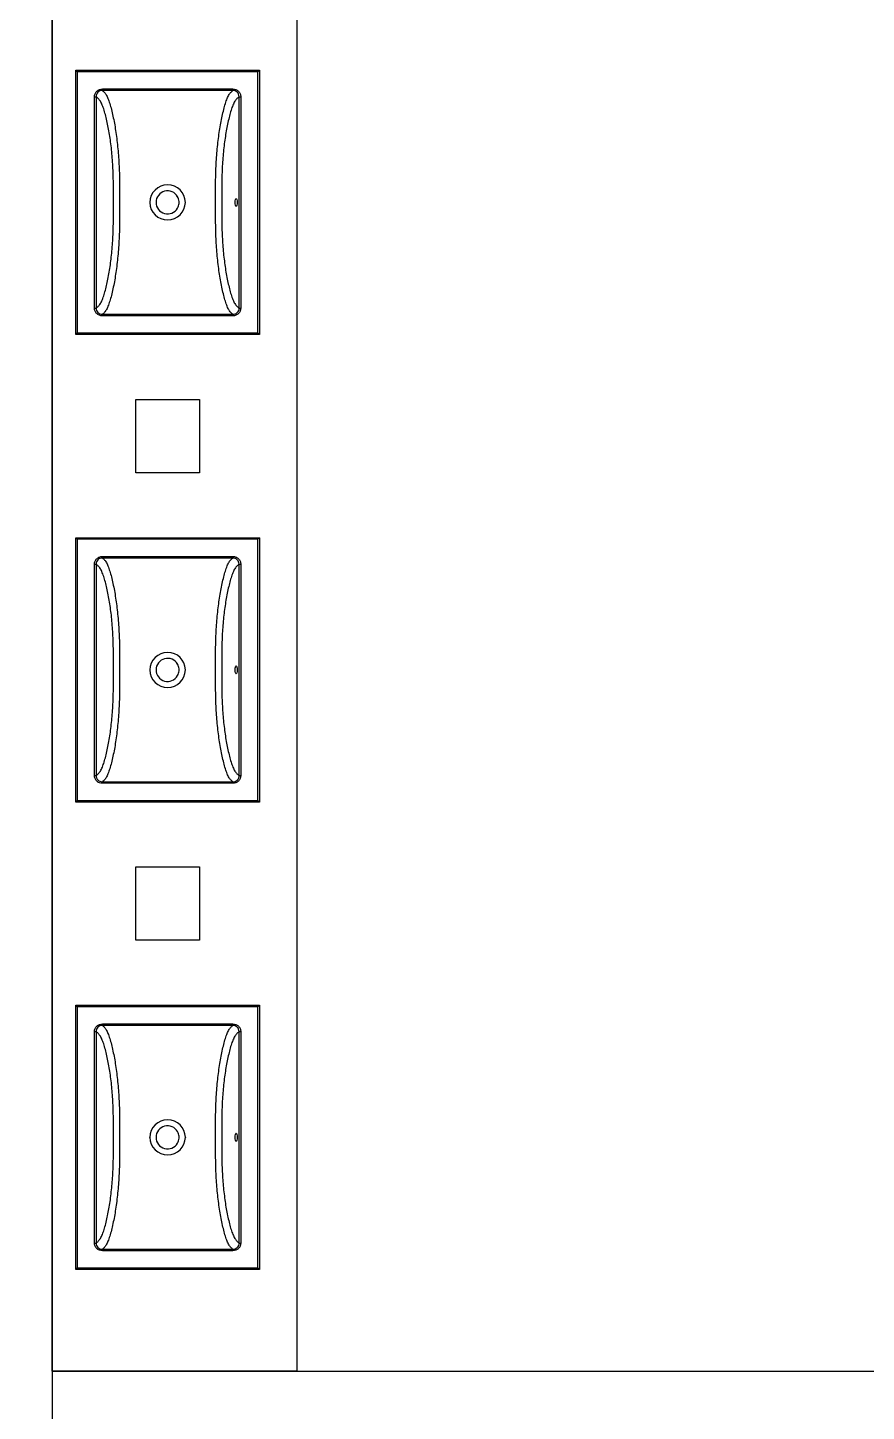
# Model space of a CAD drawing. Extents: x -4 to 325, y -1 to 181.
# Drawn here: x 10.98 to 12.693, y 19.819 to 22.645 of the extents above; entities that cross this region are included whole.
import ezdxf

# ---------------------------------------------------------------- set-up
doc = ezdxf.new("R2010")
doc.units = 0
doc.header["$LTSCALE"] = 0.7
doc.header["$MEASUREMENT"] = 0
doc.linetypes.add('REC4_A1-00_PLANTA GENERAL$1$X-BB$0$CENTER', pattern=[2, 1.25, -0.25, 0.25, -0.25])
doc.linetypes.add('X-BB$0$HIDDEN2', pattern=[0.1875, 0.125, -0.0625])
doc.layers.get('0').update_dxf_attribs({"linetype": 'CONTINUOUS'})
for name, color, linetype in [('REC4_A1-00_PLANTA GENERAL$1$BB$0$A-GRID', 251, 'REC4_A1-00_PLANTA GENERAL$1$X-BB$0$CENTER'), ('REC4_A1-00_PLANTA GENERAL$1$FN$0$I-FURN-FREE', 1, 'CONTINUOUS'), ('REC4_A1-00_PLANTA GENERAL$1$PP$0$I-WALL', 253, 'CONTINUOUS')]:
    doc.layers.add(name, color=color, linetype=linetype)
doc.styles.add('REC4_A1-00_PLANTA GENERAL$0$X-FN$0$ARIAL', font='arial.ttf')

# ---------------------------------------------------------------- blocks, each defined once
blk = doc.blocks.new('REC4_A1-00_PLANTA GENERAL', base_point=(3911.2412, -3265.1096))
at = {"layer": 'REC4_A1-00_PLANTA GENERAL$1$BB$0$A-GRID'}
h = blk.add_hatch(dxfattribs=at)
h.set_pattern_fill('ANSI31', color=8, scale=0.53)
h.set_pattern_definition([(45, (0.03352, 0.020166), (-0.046845824, 0.046845824), [])])
h.paths.add_polyline_path([(1.5678, 35.8547), (1.2166, 35.8547), (1.2166, 35.4908), (1.5678, 35.4908)])
h.paths.add_polyline_path([(8.0551, 35.8047), (7.7553, 35.8047), (7.7553, 35.5143), (8.0551, 35.5143)])
h.paths.add_polyline_path([(14.5753, 35.809), (14.2754, 35.809), (14.2754, 35.5187), (14.5753, 35.5187)])
h.paths.add_polyline_path([(21.0466, 35.804), (20.7468, 35.804), (20.7468, 35.5137), (21.0466, 35.5137)])
edge = h.paths.add_edge_path()
edge.add_arc((27.4259, 35.604), 0.1568, 0, 360)
h.paths.add_polyline_path([(34.1147, 35.7939), (33.8148, 35.7939), (33.8148, 35.5036), (34.1147, 35.5036)])
h.paths.add_polyline_path([(40.5576, 35.789), (40.2578, 35.789), (40.2578, 35.4986), (40.5576, 35.4986)])
edge = h.paths.add_edge_path()
edge.add_arc((46.9701, 35.6385), 0.2128, 0, 360)
edge = h.paths.add_edge_path()
edge.add_arc((33.9335, 29.5702), 0.1716, 0, 360)
h.paths.add_polyline_path([(1.5768, 29.8317), (1.2256, 29.8317), (1.2256, 29.4678), (1.5768, 29.4678)])
h.paths.add_polyline_path([(8.0508, 29.7868), (7.75, 29.7868), (7.75, 29.4871), (8.0508, 29.4871)])
h.paths.add_polyline_path([(14.3851, 29.7988), (14.2624, 29.7988), (14.2624, 29.4991), (14.3821, 29.4991)])
h.paths.add_polyline_path([(14.5632, 29.7988), (14.3851, 29.7988), (14.3821, 29.4991), (14.5632, 29.4991)])
h.paths.add_polyline_path([(21.1221, 29.5527), (20.7989, 29.5517), (20.7989, 29.3933), (21.1221, 29.3933)])
h.paths.add_polyline_path([(21.1221, 29.8224), (21.0453, 29.8224), (20.7989, 29.8217), (20.7989, 29.5517), (21.1221, 29.5527)])
h.paths.add_polyline_path([(27.542, 29.7729), (27.2913, 29.7729), (27.2913, 29.5231), (27.542, 29.5231)])
h.paths.add_polyline_path([(40.5264, 29.7716), (40.2757, 29.7716), (40.2757, 29.5218), (40.5264, 29.5218)])
h.paths.add_polyline_path([(47.0764, 29.8019), (46.7664, 29.8019), (46.7664, 29.4919), (47.0764, 29.4919)])
h.paths.add_polyline_path([(1.565, 23.8478), (1.2138, 23.8478), (1.2138, 23.4839), (1.565, 23.4839)])
h.paths.add_polyline_path([(7.9956, 23.8084), (7.6948, 23.8084), (7.6948, 23.5086), (7.9956, 23.5086)])
h.paths.add_polyline_path([(14.5958, 23.8058), (14.2249, 23.8067), (14.2249, 23.507), (14.5929, 23.5061)])
h.paths.add_polyline_path([(14.5258, 23.8058), (14.5958, 23.8058), (14.5929, 23.5061), (14.5258, 23.5061)], flags=16)
h.paths.add_polyline_path([(27.5327, 23.7392), (27.282, 23.7392), (27.282, 23.4894), (27.5327, 23.4894)])
edge = h.paths.add_edge_path()
edge.add_arc((33.9155, 23.6003), 0.1566, 0, 360)
h.paths.add_polyline_path([(40.5198, 23.6763), (40.2691, 23.6763), (40.2691, 23.4631), (40.5198, 23.4631)])
h.paths.add_polyline_path([(40.5198, 23.7129), (40.269, 23.7129), (40.269, 23.6763), (40.5198, 23.6763)])
h.paths.add_polyline_path([(47.0605, 23.6763), (46.8098, 23.6763), (46.8098, 23.4498), (47.0605, 23.4498)])
h.paths.add_polyline_path([(47.0605, 23.6997), (46.8098, 23.6997), (46.8098, 23.6763), (47.0605, 23.6763)])
h.paths.add_polyline_path([(1.5458, 17.8473), (1.1946, 17.8473), (1.1946, 17.4834), (1.5458, 17.4834)])
h.paths.add_polyline_path([(8.0633, 17.8071), (7.7625, 17.8071), (7.7625, 17.5074), (8.0633, 17.5074)])
h.paths.add_polyline_path([(14.4343, 17.7919), (14.3217, 17.7919), (14.3217, 17.4921), (14.4285, 17.4921)])
h.paths.add_polyline_path([(14.6226, 17.7919), (14.4343, 17.7919), (14.4285, 17.4921), (14.6226, 17.4921)])
h.paths.add_polyline_path([(27.5235, 17.756), (27.2727, 17.756), (27.2727, 17.5062), (27.5235, 17.5062)])
edge = h.paths.add_edge_path()
edge.add_arc((33.905, 17.5767), 0.1574, 0, 360)
h.paths.add_polyline_path([(40.5132, 17.7384), (40.3113, 17.7384), (40.3113, 17.5259), (40.5132, 17.5259)])
h.paths.add_polyline_path([(40.3113, 17.7384), (40.2625, 17.7384), (40.2625, 17.4886), (40.5132, 17.4886), (40.5132, 17.5259), (40.3113, 17.5259)])
h.paths.add_polyline_path([(47.0683, 17.7542), (46.7674, 17.7542), (46.7674, 17.5259), (47.0683, 17.5259)])
h.paths.add_polyline_path([(47.0683, 17.5259), (46.7674, 17.5259), (46.7674, 17.4544), (47.0683, 17.4544)])
h.paths.add_polyline_path([(1.5739, 11.86), (1.2227, 11.86), (1.2227, 11.4962), (1.5739, 11.4962)])
h.paths.add_polyline_path([(8.0659, 11.8138), (7.765, 11.8138), (7.765, 11.514), (8.0659, 11.514)])
h.paths.add_polyline_path([(14.5258, 11.7988), (14.2249, 11.7988), (14.2249, 11.499), (14.5258, 11.499)])
h.paths.add_polyline_path([(21.0742, 11.6829), (20.7512, 11.6844), (20.7512, 11.4144), (21.0742, 11.4144)])
h.paths.add_polyline_path([(21.0742, 11.7656), (20.7512, 11.7656), (20.7512, 11.6844), (21.0742, 11.6829)])
h.paths.add_polyline_path([(27.5142, 11.7439), (27.2635, 11.7439), (27.2635, 11.4941), (27.5142, 11.4941)])
edge = h.paths.add_edge_path()
edge.add_arc((33.8803, 11.59), 0.1553, 0, 360)
h.paths.add_polyline_path([(40.5065, 11.7154), (40.2558, 11.7154), (40.2558, 11.464), (40.5065, 11.464)])
h.paths.add_polyline_path([(47.0258, 11.6987), (46.775, 11.6987), (46.775, 11.4489), (47.0258, 11.4489)])
h.paths.add_polyline_path([(1.5513, 5.8383), (1.2001, 5.8383), (1.2001, 5.4744), (1.5513, 5.4744)])
h.paths.add_polyline_path([(8.0395, 5.7813), (7.7676, 5.7813), (7.7676, 5.4815), (8.0395, 5.4815)])
h.paths.add_polyline_path([(8.0685, 5.7813), (8.0395, 5.7813), (8.0395, 5.4815), (8.0685, 5.4815)])
h.paths.add_polyline_path([(14.5132, 5.7555), (14.2123, 5.7555), (14.2123, 5.4558), (14.5132, 5.4558)])
h.paths.add_polyline_path([(21.0084, 5.7048), (20.7577, 5.7048), (20.7577, 5.455), (21.0084, 5.455)])
h.paths.add_polyline_path([(27.5299, 5.7035), (27.229, 5.7035), (27.229, 5.4037), (27.5299, 5.4037)])
h.paths.add_polyline_path([(34.0162, 5.6528), (33.7655, 5.6528), (33.7655, 5.403), (34.0162, 5.403)])
h.paths.add_polyline_path([(40.4672, 5.6155), (40.2072, 5.6155), (40.2072, 5.3555), (40.4672, 5.3555)])
edge = h.paths.add_edge_path()
edge.add_arc((46.8827, 5.476), 0.1877, 0, 360)
at = {"layer": 'REC4_A1-00_PLANTA GENERAL$1$FN$0$I-FURN-FREE'}
for p, q in [((11.0779, 22.5583), (11.4534, 22.5583)), ((11.0779, 22.0183), (11.0779, 22.5583)), ((11.0779, 22.5583), (11.0812, 22.555)), ((11.4534, 22.5583), (11.4501, 22.555)), ((11.4534, 22.5583), (11.4534, 22.0183)), ((11.0812, 22.555), (11.0812, 22.0216)), ((11.4501, 22.555), (11.0812, 22.555)), ((11.4501, 22.0216), (11.4501, 22.555)), ((11.1163, 22.0724), (11.1163, 22.5042)), ((11.1163, 22.5042), (11.1195, 22.5042)), ((11.1195, 22.5042), (11.1195, 22.0724)), ((11.1324, 22.52), (11.3989, 22.52)), ((11.1324, 22.52), (11.1324, 22.5168)), ((11.3989, 22.5168), (11.1324, 22.5168)), ((11.3989, 22.5168), (11.3989, 22.52)), ((11.4118, 22.0724), (11.4118, 22.5042)), ((11.4118, 22.5042), (11.415, 22.5042)), ((11.415, 22.5042), (11.415, 22.0724)), ((11.286, 22.2765), (11.2862, 22.2767)), ((11.2862, 22.2998), (11.2862, 22.2999)), ((11.2891, 22.2903), (11.2891, 22.2904)), ((11.2892, 22.2883), (11.2891, 22.2903)), ((11.2891, 22.2864), (11.2892, 22.2883)), ((11.2891, 22.2864), (11.2891, 22.2863)), ((11.1163, 22.0724), (11.1195, 22.0724)), ((11.1324, 22.0598), (11.3989, 22.0598)), ((11.1324, 22.0566), (11.1324, 22.0598)), ((11.3989, 22.0566), (11.1324, 22.0566)), ((11.3989, 22.0598), (11.3989, 22.0566)), ((11.4118, 22.0724), (11.415, 22.0724)), ((11.0812, 22.0216), (11.0779, 22.0183)), ((11.0812, 22.0216), (11.4501, 22.0216)), ((11.4501, 22.0216), (11.4534, 22.0183)), ((11.4534, 22.0183), (11.0779, 22.0183)), ((11.0779, 21.6033), (11.4534, 21.6033)), ((11.0779, 21.0633), (11.0779, 21.6033)), ((11.0779, 21.6033), (11.0812, 21.6)), ((11.0812, 21.6), (11.0812, 21.0666)), ((11.4501, 21.6), (11.0812, 21.6)), ((11.4534, 21.6033), (11.4501, 21.6)), ((11.4501, 21.0666), (11.4501, 21.6)), ((11.4534, 21.6033), (11.4534, 21.0633)), ((11.1163, 21.1174), (11.1163, 21.5492)), ((11.1163, 21.5492), (11.1195, 21.5492)), ((11.1195, 21.5492), (11.1195, 21.1174)), ((11.1324, 21.565), (11.3989, 21.565)), ((11.1324, 21.565), (11.1324, 21.5618)), ((11.3989, 21.5618), (11.1324, 21.5618)), ((11.3989, 21.5618), (11.3989, 21.565)), ((11.4118, 21.1174), (11.4118, 21.5492)), ((11.4118, 21.5492), (11.415, 21.5492)), ((11.415, 21.5492), (11.415, 21.1174)), ((11.2862, 21.3448), (11.2862, 21.3449)), ((11.286, 21.3215), (11.2862, 21.3217)), ((11.2891, 21.3353), (11.2891, 21.3354)), ((11.2892, 21.3333), (11.2891, 21.3353)), ((11.2891, 21.3314), (11.2892, 21.3333)), ((11.2891, 21.3314), (11.2891, 21.3313)), ((11.1163, 21.1174), (11.1195, 21.1174)), ((11.4118, 21.1174), (11.415, 21.1174)), ((11.1324, 21.1048), (11.3989, 21.1048)), ((11.1324, 21.1016), (11.1324, 21.1048)), ((11.3989, 21.1016), (11.1324, 21.1016)), ((11.3989, 21.1048), (11.3989, 21.1016)), ((11.0812, 21.0666), (11.0779, 21.0633)), ((11.4534, 21.0633), (11.0779, 21.0633)), ((11.0812, 21.0666), (11.4501, 21.0666)), ((11.4501, 21.0666), (11.4534, 21.0633)), ((11.0779, 20.6483), (11.4534, 20.6483)), ((11.0779, 20.1083), (11.0779, 20.6483)), ((11.0779, 20.6483), (11.0812, 20.645)), ((11.0812, 20.645), (11.0812, 20.1116)), ((11.4501, 20.645), (11.0812, 20.645)), ((11.4534, 20.6483), (11.4501, 20.645)), ((11.4501, 20.1116), (11.4501, 20.645)), ((11.4534, 20.6483), (11.4534, 20.1083)), ((11.1324, 20.61), (11.3989, 20.61)), ((11.1324, 20.61), (11.1324, 20.6068)), ((11.3989, 20.6068), (11.3989, 20.61)), ((11.1163, 20.1624), (11.1163, 20.5942)), ((11.1163, 20.5942), (11.1195, 20.5942)), ((11.1195, 20.5942), (11.1195, 20.1624)), ((11.3989, 20.6068), (11.1324, 20.6068)), ((11.4118, 20.1624), (11.4118, 20.5942)), ((11.4118, 20.5942), (11.415, 20.5942)), ((11.415, 20.5942), (11.415, 20.1624)), ((11.2862, 20.3898), (11.2862, 20.3899)), ((11.286, 20.3665), (11.2862, 20.3667)), ((11.2891, 20.3803), (11.2891, 20.3804)), ((11.2892, 20.3783), (11.2891, 20.3803)), ((11.2891, 20.3764), (11.2892, 20.3783)), ((11.2891, 20.3764), (11.2891, 20.3763)), ((11.1163, 20.1624), (11.1195, 20.1624)), ((11.4118, 20.1624), (11.415, 20.1624)), ((11.1324, 20.1498), (11.3989, 20.1498)), ((11.1324, 20.1466), (11.1324, 20.1498)), ((11.3989, 20.1466), (11.1324, 20.1466)), ((11.3989, 20.1498), (11.3989, 20.1466)), ((11.0812, 20.1116), (11.0779, 20.1083)), ((11.4534, 20.1083), (11.0779, 20.1083)), ((11.0812, 20.1116), (11.4501, 20.1116)), ((11.4501, 20.1116), (11.4534, 20.1083))]:
    blk.add_line(p, q, dxfattribs=at)
for points in [[(11.2006, 21.8858), (11.3306, 21.8858), (11.3306, 21.7358), (11.2006, 21.7358)], [(11.2006, 20.9308), (11.3306, 20.9308), (11.3306, 20.7808), (11.2006, 20.7808)]]:
    blk.add_lwpolyline(points, close=True, dxfattribs=at)
for centre, radius, start, end in [((11.132, 22.5043), 0.0125, 87.9741, 180.8005), ((11.3993, 22.5044), 0.0124, 359.0774, 92.148), ((11.2656, 22.2877), 0.0364, 1.0847, 179.145), ((11.2656, 22.2883), 0.0236, 29.3903, 180.0015), ((11.2656, 22.2888), 0.0364, 181.0855, 359.145), ((11.1888, 22.2875), 0.0405, 0.9772, 1.1843), ((11.2656, 22.2883), 0.0236, 180.0004, 329.9049), ((11.2656, 22.2883), 0.0236, 29.3171, 32.8864), ((11.2668, 22.2887), 0.0224, 4.4113, 29.9035), ((11.2668, 22.2879), 0.0224, 329.966, 355.7788), ((11.2656, 22.2883), 0.0236, 2.4517, 6.9128), ((11.3422, 22.2891), 0.0402, 180.9755, 181.1837), ((11.1319, 22.0722), 0.0124, 179.0774, 272.148), ((11.3993, 22.0722), 0.0125, 267.9741, 0.8005), ((11.132, 21.5493), 0.0125, 87.9741, 180.8005), ((11.3993, 21.5494), 0.0124, 359.0774, 92.148), ((11.2656, 21.3327), 0.0364, 1.0847, 179.145), ((11.2656, 21.3333), 0.0236, 29.3903, 180.0015), ((11.2656, 21.3333), 0.0236, 29.3171, 32.8864), ((11.2668, 21.3337), 0.0224, 4.4113, 29.9035), ((11.2656, 21.3338), 0.0364, 181.0855, 359.145), ((11.1888, 21.3325), 0.0405, 0.9772, 1.1843), ((11.2656, 21.3333), 0.0236, 180.0004, 329.9049), ((11.2668, 21.3329), 0.0224, 329.966, 355.7788), ((11.2656, 21.3333), 0.0236, 2.4517, 6.9128), ((11.3422, 21.3341), 0.0402, 180.9755, 181.1837), ((11.1319, 21.1172), 0.0124, 179.0774, 272.148), ((11.3993, 21.1172), 0.0125, 267.9741, 0.8005), ((11.132, 20.5943), 0.0125, 87.9741, 180.8005), ((11.3993, 20.5944), 0.0124, 359.0774, 92.148), ((11.2656, 20.3777), 0.0364, 1.0847, 179.145), ((11.2656, 20.3783), 0.0236, 29.3903, 180.0015), ((11.2656, 20.3783), 0.0236, 29.3171, 32.8864), ((11.2668, 20.3787), 0.0224, 4.4113, 29.9035), ((11.2656, 20.3783), 0.0236, 2.4517, 6.9128), ((11.2656, 20.3788), 0.0364, 181.0855, 359.145), ((11.1888, 20.3775), 0.0405, 0.9772, 1.1843), ((11.2656, 20.3783), 0.0236, 180.0004, 329.9049), ((11.2668, 20.3779), 0.0224, 329.966, 355.7788), ((11.3422, 20.3791), 0.0402, 180.9755, 181.1837), ((11.1319, 20.1622), 0.0124, 179.0774, 272.148), ((11.3993, 20.1622), 0.0125, 267.9741, 0.8005)]:
    blk.add_arc(centre, radius, start, end, dxfattribs=at)
for centre in [(11.4058, 22.2883), (11.4058, 21.3333), (11.4058, 20.3783)]:
    blk.add_ellipse(centre, major_axis=(0, 0.00825), ratio=0.258819, dxfattribs=at)
for points, knots in [([(11.1163, 22.5042), (11.1163, 22.5063), (11.1167, 22.5084), (11.1179, 22.5113), (11.1184, 22.5122), (11.1196, 22.5139), (11.1203, 22.5147), (11.1218, 22.5162), (11.1226, 22.5169), (11.1244, 22.518), (11.1253, 22.5185), (11.1282, 22.5196), (11.1303, 22.52), (11.1324, 22.52)], [0, 0, 0, 0, 0.25, 0.25, 0.375, 0.375, 0.5, 0.5, 0.625, 0.625, 0.75, 0.75, 1, 1, 1, 1]), ([(11.1551, 22.2883), (11.1551, 22.3), (11.1551, 22.3117), (11.1548, 22.3351), (11.1545, 22.3467), (11.1537, 22.3638), (11.1534, 22.3694), (11.1526, 22.3807), (11.1521, 22.3863), (11.1505, 22.4027), (11.1492, 22.4132), (11.1469, 22.4282), (11.146, 22.433), (11.1443, 22.4426), (11.1434, 22.4472), (11.1414, 22.4562), (11.1404, 22.4605), (11.1383, 22.4688), (11.1371, 22.4728), (11.1348, 22.4802), (11.1336, 22.4837), (11.131, 22.4899), (11.1297, 22.4927), (11.1269, 22.4972), (11.1254, 22.4989), (11.1225, 22.5019), (11.121, 22.503), (11.1195, 22.5042)], [0, 0, 0, 0, 0.125, 0.125, 0.25, 0.25, 0.3125, 0.3125, 0.375, 0.375, 0.5, 0.5, 0.5625, 0.5625, 0.625, 0.625, 0.6875, 0.6875, 0.75, 0.75, 0.8125, 0.8125, 0.875, 0.875, 0.9375, 0.9375, 1, 1, 1, 1]), ([(11.1324, 22.5168), (11.134, 22.5156), (11.1355, 22.5143), (11.1384, 22.5111), (11.1398, 22.5092), (11.1423, 22.5043), (11.1436, 22.5014), (11.146, 22.4948), (11.1472, 22.4912), (11.1507, 22.4794), (11.1528, 22.4706), (11.1558, 22.4564), (11.1567, 22.4515), (11.1585, 22.4414), (11.1593, 22.4363), (11.1616, 22.4204), (11.163, 22.4094), (11.1646, 22.392), (11.1651, 22.3861), (11.1659, 22.3742), (11.1663, 22.3682), (11.1671, 22.3501), (11.1674, 22.3379), (11.1677, 22.3131), (11.1677, 22.3007), (11.1677, 22.2883)], [0, 0, 0, 0, 0.0625, 0.0625, 0.125, 0.125, 0.1875, 0.1875, 0.25, 0.25, 0.375, 0.375, 0.4375, 0.4375, 0.5, 0.5, 0.625, 0.625, 0.6875, 0.6875, 0.75, 0.75, 0.875, 0.875, 1, 1, 1, 1]), ([(11.3636, 22.2883), (11.3635, 22.3007), (11.3635, 22.3131), (11.3638, 22.3379), (11.3641, 22.3501), (11.365, 22.3682), (11.3653, 22.3742), (11.3662, 22.3861), (11.3667, 22.392), (11.3683, 22.4094), (11.3696, 22.4204), (11.372, 22.4363), (11.3728, 22.4414), (11.3745, 22.4515), (11.3755, 22.4564), (11.3784, 22.4706), (11.3806, 22.4794), (11.384, 22.4912), (11.3852, 22.4948), (11.3877, 22.5014), (11.389, 22.5043), (11.3915, 22.5092), (11.3929, 22.5111), (11.3958, 22.5143), (11.3973, 22.5156), (11.3989, 22.5168)], [0, 0, 0, 0, 0.125, 0.125, 0.25, 0.25, 0.3125, 0.3125, 0.375, 0.375, 0.5, 0.5, 0.5625, 0.5625, 0.625, 0.625, 0.75, 0.75, 0.8125, 0.8125, 0.875, 0.875, 0.9375, 0.9375, 1, 1, 1, 1]), ([(11.4118, 22.5042), (11.4103, 22.503), (11.4088, 22.5019), (11.4058, 22.4989), (11.4044, 22.4972), (11.4016, 22.4927), (11.4003, 22.4899), (11.3977, 22.4837), (11.3965, 22.4802), (11.3941, 22.4728), (11.393, 22.4688), (11.3909, 22.4605), (11.3899, 22.4562), (11.3879, 22.4472), (11.387, 22.4426), (11.3852, 22.433), (11.3844, 22.4282), (11.3821, 22.4132), (11.3808, 22.4027), (11.3792, 22.3863), (11.3787, 22.3807), (11.3779, 22.3694), (11.3775, 22.3638), (11.3767, 22.3467), (11.3765, 22.3351), (11.3762, 22.3117), (11.3762, 22.3), (11.3762, 22.2883)], [0, 0, 0, 0, 0.0625, 0.0625, 0.125, 0.125, 0.1875, 0.1875, 0.25, 0.25, 0.3125, 0.3125, 0.375, 0.375, 0.4375, 0.4375, 0.5, 0.5, 0.625, 0.625, 0.6875, 0.6875, 0.75, 0.75, 0.875, 0.875, 1, 1, 1, 1]), ([(11.3989, 22.52), (11.401, 22.52), (11.4031, 22.5196), (11.407, 22.5181), (11.4088, 22.5169), (11.411, 22.5147), (11.4117, 22.5139), (11.4129, 22.5122), (11.4133, 22.5113), (11.4141, 22.5093), (11.4145, 22.5083), (11.4149, 22.5063), (11.415, 22.5052), (11.415, 22.5042)], [0, 0, 0, 0, 0.25, 0.25, 0.5, 0.5, 0.625, 0.625, 0.75, 0.75, 0.875, 0.875, 1, 1, 1, 1]), ([(11.1195, 22.0724), (11.121, 22.0735), (11.1225, 22.0747), (11.1254, 22.0776), (11.1269, 22.0793), (11.129, 22.0827), (11.1297, 22.084), (11.131, 22.0868), (11.1317, 22.0882), (11.1336, 22.0929), (11.1348, 22.0963), (11.1371, 22.1037), (11.1382, 22.1077), (11.1404, 22.116), (11.1414, 22.1204), (11.1443, 22.1338), (11.1461, 22.1433), (11.1484, 22.1583), (11.1491, 22.1634), (11.1504, 22.1739), (11.151, 22.1794), (11.1526, 22.1958), (11.1534, 22.2069), (11.1543, 22.224), (11.1545, 22.2298), (11.1548, 22.2414), (11.1549, 22.2473), (11.1551, 22.2648), (11.1551, 22.2766), (11.1551, 22.2883)], [0, 0, 0, 0, 0.0625, 0.0625, 0.125, 0.125, 0.15625, 0.15625, 0.1875, 0.1875, 0.25, 0.25, 0.3125, 0.3125, 0.375, 0.375, 0.5, 0.5, 0.5625, 0.5625, 0.625, 0.625, 0.75, 0.75, 0.8125, 0.8125, 0.875, 0.875, 1, 1, 1, 1]), ([(11.1677, 22.2883), (11.1677, 22.2759), (11.1677, 22.2634), (11.1675, 22.2448), (11.1674, 22.2386), (11.1671, 22.2263), (11.1668, 22.2202), (11.166, 22.2021), (11.1652, 22.1903), (11.1635, 22.173), (11.1629, 22.1673), (11.1616, 22.1561), (11.1608, 22.1507), (11.1585, 22.1349), (11.1568, 22.1249), (11.1538, 22.1107), (11.1528, 22.1061), (11.1506, 22.0973), (11.1495, 22.0932), (11.1472, 22.0854), (11.146, 22.0818), (11.1442, 22.0768), (11.1436, 22.0753), (11.1423, 22.0724), (11.1417, 22.071), (11.1397, 22.0673), (11.1383, 22.0654), (11.1355, 22.0622), (11.1339, 22.061), (11.1324, 22.0598)], [0, 0, 0, 0, 0.125, 0.125, 0.1875, 0.1875, 0.25, 0.25, 0.375, 0.375, 0.4375, 0.4375, 0.5, 0.5, 0.625, 0.625, 0.6875, 0.6875, 0.75, 0.75, 0.8125, 0.8125, 0.84375, 0.84375, 0.875, 0.875, 0.9375, 0.9375, 1, 1, 1, 1]), ([(11.3989, 22.0598), (11.3973, 22.061), (11.3958, 22.0622), (11.3929, 22.0654), (11.3916, 22.0673), (11.3896, 22.071), (11.389, 22.0724), (11.3877, 22.0753), (11.3871, 22.0768), (11.3852, 22.0818), (11.384, 22.0854), (11.3817, 22.0932), (11.3806, 22.0973), (11.3785, 22.1061), (11.3774, 22.1107), (11.3745, 22.1249), (11.3728, 22.1349), (11.3704, 22.1507), (11.3697, 22.1561), (11.3684, 22.1673), (11.3678, 22.173), (11.3661, 22.1903), (11.3653, 22.2021), (11.3644, 22.2202), (11.3642, 22.2263), (11.3639, 22.2386), (11.3638, 22.2448), (11.3635, 22.2634), (11.3635, 22.2759), (11.3636, 22.2883)], [0, 0, 0, 0, 0.0625, 0.0625, 0.125, 0.125, 0.15625, 0.15625, 0.1875, 0.1875, 0.25, 0.25, 0.3125, 0.3125, 0.375, 0.375, 0.5, 0.5, 0.5625, 0.5625, 0.625, 0.625, 0.75, 0.75, 0.8125, 0.8125, 0.875, 0.875, 1, 1, 1, 1]), ([(11.3762, 22.2883), (11.3762, 22.2766), (11.3762, 22.2648), (11.3764, 22.2473), (11.3765, 22.2414), (11.3768, 22.2298), (11.377, 22.224), (11.3778, 22.2069), (11.3786, 22.1958), (11.3803, 22.1794), (11.3809, 22.1739), (11.3822, 22.1634), (11.3829, 22.1583), (11.3852, 22.1433), (11.3869, 22.1338), (11.3899, 22.1204), (11.3909, 22.116), (11.393, 22.1077), (11.3942, 22.1037), (11.3965, 22.0963), (11.3977, 22.0929), (11.3996, 22.0882), (11.4003, 22.0868), (11.4016, 22.084), (11.4023, 22.0827), (11.4044, 22.0793), (11.4059, 22.0776), (11.4088, 22.0747), (11.4103, 22.0735), (11.4118, 22.0724)], [0, 0, 0, 0, 0.125, 0.125, 0.1875, 0.1875, 0.25, 0.25, 0.375, 0.375, 0.4375, 0.4375, 0.5, 0.5, 0.625, 0.625, 0.6875, 0.6875, 0.75, 0.75, 0.8125, 0.8125, 0.84375, 0.84375, 0.875, 0.875, 0.9375, 0.9375, 1, 1, 1, 1]), ([(11.1324, 22.0566), (11.1303, 22.0566), (11.1282, 22.057), (11.1243, 22.0585), (11.1225, 22.0597), (11.1203, 22.0618), (11.1196, 22.0627), (11.1184, 22.0644), (11.1179, 22.0653), (11.1171, 22.0672), (11.1168, 22.0683), (11.1164, 22.0703), (11.1163, 22.0713), (11.1163, 22.0724)], [0, 0, 0, 0, 0.25, 0.25, 0.5, 0.5, 0.625, 0.625, 0.75, 0.75, 0.875, 0.875, 1, 1, 1, 1]), ([(11.415, 22.0724), (11.415, 22.0703), (11.4145, 22.0682), (11.4133, 22.0653), (11.4128, 22.0644), (11.4117, 22.0626), (11.411, 22.0618), (11.4095, 22.0604), (11.4087, 22.0597), (11.4069, 22.0586), (11.406, 22.0581), (11.4031, 22.0569), (11.401, 22.0566), (11.3989, 22.0566)], [0, 0, 0, 0, 0.25, 0.25, 0.375, 0.375, 0.5, 0.5, 0.625, 0.625, 0.75, 0.75, 1, 1, 1, 1]), ([(11.1163, 21.5492), (11.1163, 21.5513), (11.1167, 21.5534), (11.1179, 21.5563), (11.1184, 21.5572), (11.1196, 21.5589), (11.1203, 21.5597), (11.1218, 21.5612), (11.1226, 21.5619), (11.1244, 21.563), (11.1253, 21.5635), (11.1282, 21.5646), (11.1303, 21.565), (11.1324, 21.565)], [0, 0, 0, 0, 0.25, 0.25, 0.375, 0.375, 0.5, 0.5, 0.625, 0.625, 0.75, 0.75, 1, 1, 1, 1]), ([(11.1551, 21.3333), (11.1551, 21.345), (11.1551, 21.3567), (11.1548, 21.3801), (11.1545, 21.3917), (11.1537, 21.4088), (11.1534, 21.4144), (11.1526, 21.4257), (11.1521, 21.4313), (11.1505, 21.4477), (11.1492, 21.4582), (11.1469, 21.4732), (11.146, 21.478), (11.1443, 21.4876), (11.1434, 21.4922), (11.1414, 21.5012), (11.1404, 21.5055), (11.1383, 21.5138), (11.1371, 21.5178), (11.1348, 21.5252), (11.1336, 21.5287), (11.131, 21.5349), (11.1297, 21.5377), (11.1269, 21.5422), (11.1254, 21.5439), (11.1225, 21.5469), (11.121, 21.548), (11.1195, 21.5492)], [0, 0, 0, 0, 0.125, 0.125, 0.25, 0.25, 0.3125, 0.3125, 0.375, 0.375, 0.5, 0.5, 0.5625, 0.5625, 0.625, 0.625, 0.6875, 0.6875, 0.75, 0.75, 0.8125, 0.8125, 0.875, 0.875, 0.9375, 0.9375, 1, 1, 1, 1]), ([(11.1324, 21.5618), (11.134, 21.5606), (11.1355, 21.5593), (11.1384, 21.5561), (11.1398, 21.5542), (11.1423, 21.5493), (11.1436, 21.5464), (11.146, 21.5398), (11.1472, 21.5362), (11.1507, 21.5244), (11.1528, 21.5156), (11.1558, 21.5014), (11.1567, 21.4965), (11.1585, 21.4864), (11.1593, 21.4813), (11.1616, 21.4654), (11.163, 21.4544), (11.1646, 21.437), (11.1651, 21.4311), (11.1659, 21.4192), (11.1663, 21.4132), (11.1671, 21.3951), (11.1674, 21.3829), (11.1677, 21.3581), (11.1677, 21.3457), (11.1677, 21.3333)], [0, 0, 0, 0, 0.0625, 0.0625, 0.125, 0.125, 0.1875, 0.1875, 0.25, 0.25, 0.375, 0.375, 0.4375, 0.4375, 0.5, 0.5, 0.625, 0.625, 0.6875, 0.6875, 0.75, 0.75, 0.875, 0.875, 1, 1, 1, 1]), ([(11.3636, 21.3333), (11.3635, 21.3457), (11.3635, 21.3581), (11.3638, 21.3829), (11.3641, 21.3951), (11.365, 21.4132), (11.3653, 21.4192), (11.3662, 21.4311), (11.3667, 21.437), (11.3683, 21.4544), (11.3696, 21.4654), (11.372, 21.4813), (11.3728, 21.4864), (11.3745, 21.4965), (11.3755, 21.5014), (11.3784, 21.5156), (11.3806, 21.5244), (11.384, 21.5362), (11.3852, 21.5398), (11.3877, 21.5464), (11.389, 21.5493), (11.3915, 21.5542), (11.3929, 21.5561), (11.3958, 21.5593), (11.3973, 21.5606), (11.3989, 21.5618)], [0, 0, 0, 0, 0.125, 0.125, 0.25, 0.25, 0.3125, 0.3125, 0.375, 0.375, 0.5, 0.5, 0.5625, 0.5625, 0.625, 0.625, 0.75, 0.75, 0.8125, 0.8125, 0.875, 0.875, 0.9375, 0.9375, 1, 1, 1, 1]), ([(11.4118, 21.5492), (11.4103, 21.548), (11.4088, 21.5469), (11.4058, 21.5439), (11.4044, 21.5422), (11.4016, 21.5377), (11.4003, 21.5349), (11.3977, 21.5287), (11.3965, 21.5252), (11.3941, 21.5178), (11.393, 21.5138), (11.3909, 21.5055), (11.3899, 21.5012), (11.3879, 21.4922), (11.387, 21.4876), (11.3852, 21.478), (11.3844, 21.4732), (11.3821, 21.4582), (11.3808, 21.4477), (11.3792, 21.4313), (11.3787, 21.4257), (11.3779, 21.4144), (11.3775, 21.4088), (11.3767, 21.3917), (11.3765, 21.3801), (11.3762, 21.3567), (11.3762, 21.345), (11.3762, 21.3333)], [0, 0, 0, 0, 0.0625, 0.0625, 0.125, 0.125, 0.1875, 0.1875, 0.25, 0.25, 0.3125, 0.3125, 0.375, 0.375, 0.4375, 0.4375, 0.5, 0.5, 0.625, 0.625, 0.6875, 0.6875, 0.75, 0.75, 0.875, 0.875, 1, 1, 1, 1]), ([(11.3989, 21.565), (11.401, 21.565), (11.4031, 21.5646), (11.407, 21.5631), (11.4088, 21.5619), (11.411, 21.5597), (11.4117, 21.5589), (11.4129, 21.5572), (11.4133, 21.5563), (11.4141, 21.5543), (11.4145, 21.5533), (11.4149, 21.5513), (11.415, 21.5502), (11.415, 21.5492)], [0, 0, 0, 0, 0.25, 0.25, 0.5, 0.5, 0.625, 0.625, 0.75, 0.75, 0.875, 0.875, 1, 1, 1, 1]), ([(11.1195, 21.1174), (11.121, 21.1185), (11.1225, 21.1197), (11.1254, 21.1226), (11.1269, 21.1243), (11.129, 21.1277), (11.1297, 21.129), (11.131, 21.1318), (11.1317, 21.1332), (11.1336, 21.1379), (11.1348, 21.1413), (11.1371, 21.1487), (11.1382, 21.1527), (11.1404, 21.161), (11.1414, 21.1654), (11.1443, 21.1788), (11.1461, 21.1883), (11.1484, 21.2033), (11.1491, 21.2084), (11.1504, 21.2189), (11.151, 21.2244), (11.1526, 21.2408), (11.1534, 21.2519), (11.1543, 21.269), (11.1545, 21.2748), (11.1548, 21.2864), (11.1549, 21.2923), (11.1551, 21.3098), (11.1551, 21.3216), (11.1551, 21.3333)], [0, 0, 0, 0, 0.0625, 0.0625, 0.125, 0.125, 0.15625, 0.15625, 0.1875, 0.1875, 0.25, 0.25, 0.3125, 0.3125, 0.375, 0.375, 0.5, 0.5, 0.5625, 0.5625, 0.625, 0.625, 0.75, 0.75, 0.8125, 0.8125, 0.875, 0.875, 1, 1, 1, 1]), ([(11.1677, 21.3333), (11.1677, 21.3209), (11.1677, 21.3084), (11.1675, 21.2898), (11.1674, 21.2836), (11.1671, 21.2713), (11.1668, 21.2652), (11.166, 21.2471), (11.1652, 21.2353), (11.1635, 21.218), (11.1629, 21.2123), (11.1616, 21.2011), (11.1608, 21.1957), (11.1585, 21.1799), (11.1568, 21.1699), (11.1538, 21.1557), (11.1528, 21.1511), (11.1506, 21.1423), (11.1495, 21.1382), (11.1472, 21.1304), (11.146, 21.1268), (11.1442, 21.1218), (11.1436, 21.1203), (11.1423, 21.1174), (11.1417, 21.116), (11.1397, 21.1123), (11.1383, 21.1104), (11.1355, 21.1072), (11.1339, 21.106), (11.1324, 21.1048)], [0, 0, 0, 0, 0.125, 0.125, 0.1875, 0.1875, 0.25, 0.25, 0.375, 0.375, 0.4375, 0.4375, 0.5, 0.5, 0.625, 0.625, 0.6875, 0.6875, 0.75, 0.75, 0.8125, 0.8125, 0.84375, 0.84375, 0.875, 0.875, 0.9375, 0.9375, 1, 1, 1, 1]), ([(11.3989, 21.1048), (11.3973, 21.106), (11.3958, 21.1072), (11.3929, 21.1104), (11.3916, 21.1123), (11.3896, 21.116), (11.389, 21.1174), (11.3877, 21.1203), (11.3871, 21.1218), (11.3852, 21.1268), (11.384, 21.1304), (11.3817, 21.1382), (11.3806, 21.1423), (11.3785, 21.1511), (11.3774, 21.1557), (11.3745, 21.1699), (11.3728, 21.1799), (11.3704, 21.1957), (11.3697, 21.2011), (11.3684, 21.2123), (11.3678, 21.218), (11.3661, 21.2353), (11.3653, 21.2471), (11.3644, 21.2652), (11.3642, 21.2713), (11.3639, 21.2836), (11.3638, 21.2898), (11.3635, 21.3084), (11.3635, 21.3209), (11.3636, 21.3333)], [0, 0, 0, 0, 0.0625, 0.0625, 0.125, 0.125, 0.15625, 0.15625, 0.1875, 0.1875, 0.25, 0.25, 0.3125, 0.3125, 0.375, 0.375, 0.5, 0.5, 0.5625, 0.5625, 0.625, 0.625, 0.75, 0.75, 0.8125, 0.8125, 0.875, 0.875, 1, 1, 1, 1]), ([(11.3762, 21.3333), (11.3762, 21.3216), (11.3762, 21.3098), (11.3764, 21.2923), (11.3765, 21.2864), (11.3768, 21.2748), (11.377, 21.269), (11.3778, 21.2519), (11.3786, 21.2408), (11.3803, 21.2244), (11.3809, 21.2189), (11.3822, 21.2084), (11.3829, 21.2033), (11.3852, 21.1883), (11.3869, 21.1788), (11.3899, 21.1654), (11.3909, 21.161), (11.393, 21.1527), (11.3942, 21.1487), (11.3965, 21.1413), (11.3977, 21.1379), (11.3996, 21.1332), (11.4003, 21.1318), (11.4016, 21.129), (11.4023, 21.1277), (11.4044, 21.1243), (11.4059, 21.1226), (11.4088, 21.1197), (11.4103, 21.1185), (11.4118, 21.1174)], [0, 0, 0, 0, 0.125, 0.125, 0.1875, 0.1875, 0.25, 0.25, 0.375, 0.375, 0.4375, 0.4375, 0.5, 0.5, 0.625, 0.625, 0.6875, 0.6875, 0.75, 0.75, 0.8125, 0.8125, 0.84375, 0.84375, 0.875, 0.875, 0.9375, 0.9375, 1, 1, 1, 1]), ([(11.1324, 21.1016), (11.1303, 21.1016), (11.1282, 21.102), (11.1243, 21.1035), (11.1225, 21.1047), (11.1203, 21.1068), (11.1196, 21.1077), (11.1184, 21.1094), (11.1179, 21.1103), (11.1171, 21.1122), (11.1168, 21.1133), (11.1164, 21.1153), (11.1163, 21.1163), (11.1163, 21.1174)], [0, 0, 0, 0, 0.25, 0.25, 0.5, 0.5, 0.625, 0.625, 0.75, 0.75, 0.875, 0.875, 1, 1, 1, 1]), ([(11.415, 21.1174), (11.415, 21.1153), (11.4145, 21.1132), (11.4133, 21.1103), (11.4128, 21.1094), (11.4117, 21.1076), (11.411, 21.1068), (11.4095, 21.1054), (11.4087, 21.1047), (11.4069, 21.1036), (11.406, 21.1031), (11.4031, 21.1019), (11.401, 21.1016), (11.3989, 21.1016)], [0, 0, 0, 0, 0.25, 0.25, 0.375, 0.375, 0.5, 0.5, 0.625, 0.625, 0.75, 0.75, 1, 1, 1, 1]), ([(11.1163, 20.5942), (11.1163, 20.5963), (11.1167, 20.5984), (11.1179, 20.6013), (11.1184, 20.6022), (11.1196, 20.6039), (11.1203, 20.6047), (11.1218, 20.6062), (11.1226, 20.6069), (11.1244, 20.608), (11.1253, 20.6085), (11.1282, 20.6096), (11.1303, 20.61), (11.1324, 20.61)], [0, 0, 0, 0, 0.25, 0.25, 0.375, 0.375, 0.5, 0.5, 0.625, 0.625, 0.75, 0.75, 1, 1, 1, 1]), ([(11.3989, 20.61), (11.401, 20.61), (11.4031, 20.6096), (11.407, 20.6081), (11.4088, 20.6069), (11.411, 20.6047), (11.4117, 20.6039), (11.4129, 20.6022), (11.4133, 20.6013), (11.4141, 20.5993), (11.4145, 20.5983), (11.4149, 20.5963), (11.415, 20.5952), (11.415, 20.5942)], [0, 0, 0, 0, 0.25, 0.25, 0.5, 0.5, 0.625, 0.625, 0.75, 0.75, 0.875, 0.875, 1, 1, 1, 1]), ([(11.1551, 20.3783), (11.1551, 20.39), (11.1551, 20.4017), (11.1548, 20.4251), (11.1545, 20.4367), (11.1537, 20.4538), (11.1534, 20.4594), (11.1526, 20.4707), (11.1521, 20.4763), (11.1505, 20.4927), (11.1492, 20.5032), (11.1469, 20.5182), (11.146, 20.523), (11.1443, 20.5326), (11.1434, 20.5372), (11.1414, 20.5462), (11.1404, 20.5505), (11.1383, 20.5588), (11.1371, 20.5628), (11.1348, 20.5702), (11.1336, 20.5737), (11.131, 20.5799), (11.1297, 20.5827), (11.1269, 20.5872), (11.1254, 20.5889), (11.1225, 20.5919), (11.121, 20.593), (11.1195, 20.5942)], [0, 0, 0, 0, 0.125, 0.125, 0.25, 0.25, 0.3125, 0.3125, 0.375, 0.375, 0.5, 0.5, 0.5625, 0.5625, 0.625, 0.625, 0.6875, 0.6875, 0.75, 0.75, 0.8125, 0.8125, 0.875, 0.875, 0.9375, 0.9375, 1, 1, 1, 1]), ([(11.1324, 20.6068), (11.134, 20.6056), (11.1355, 20.6043), (11.1384, 20.6011), (11.1398, 20.5992), (11.1423, 20.5943), (11.1436, 20.5914), (11.146, 20.5848), (11.1472, 20.5812), (11.1507, 20.5694), (11.1528, 20.5606), (11.1558, 20.5464), (11.1567, 20.5415), (11.1585, 20.5314), (11.1593, 20.5263), (11.1616, 20.5104), (11.163, 20.4994), (11.1646, 20.482), (11.1651, 20.4761), (11.1659, 20.4642), (11.1663, 20.4582), (11.1671, 20.4401), (11.1674, 20.4279), (11.1677, 20.4031), (11.1677, 20.3907), (11.1677, 20.3783)], [0, 0, 0, 0, 0.0625, 0.0625, 0.125, 0.125, 0.1875, 0.1875, 0.25, 0.25, 0.375, 0.375, 0.4375, 0.4375, 0.5, 0.5, 0.625, 0.625, 0.6875, 0.6875, 0.75, 0.75, 0.875, 0.875, 1, 1, 1, 1]), ([(11.3636, 20.3783), (11.3635, 20.3907), (11.3635, 20.4031), (11.3638, 20.4279), (11.3641, 20.4401), (11.365, 20.4582), (11.3653, 20.4642), (11.3662, 20.4761), (11.3667, 20.482), (11.3683, 20.4994), (11.3696, 20.5104), (11.372, 20.5263), (11.3728, 20.5314), (11.3745, 20.5415), (11.3755, 20.5464), (11.3784, 20.5606), (11.3806, 20.5694), (11.384, 20.5812), (11.3852, 20.5848), (11.3877, 20.5914), (11.389, 20.5943), (11.3915, 20.5992), (11.3929, 20.6011), (11.3958, 20.6043), (11.3973, 20.6056), (11.3989, 20.6068)], [0, 0, 0, 0, 0.125, 0.125, 0.25, 0.25, 0.3125, 0.3125, 0.375, 0.375, 0.5, 0.5, 0.5625, 0.5625, 0.625, 0.625, 0.75, 0.75, 0.8125, 0.8125, 0.875, 0.875, 0.9375, 0.9375, 1, 1, 1, 1]), ([(11.4118, 20.5942), (11.4103, 20.593), (11.4088, 20.5919), (11.4058, 20.5889), (11.4044, 20.5872), (11.4016, 20.5827), (11.4003, 20.5799), (11.3977, 20.5737), (11.3965, 20.5702), (11.3941, 20.5628), (11.393, 20.5588), (11.3909, 20.5505), (11.3899, 20.5462), (11.3879, 20.5372), (11.387, 20.5326), (11.3852, 20.523), (11.3844, 20.5182), (11.3821, 20.5032), (11.3808, 20.4927), (11.3792, 20.4763), (11.3787, 20.4707), (11.3779, 20.4594), (11.3775, 20.4538), (11.3767, 20.4367), (11.3765, 20.4251), (11.3762, 20.4017), (11.3762, 20.39), (11.3762, 20.3783)], [0, 0, 0, 0, 0.0625, 0.0625, 0.125, 0.125, 0.1875, 0.1875, 0.25, 0.25, 0.3125, 0.3125, 0.375, 0.375, 0.4375, 0.4375, 0.5, 0.5, 0.625, 0.625, 0.6875, 0.6875, 0.75, 0.75, 0.875, 0.875, 1, 1, 1, 1]), ([(11.1195, 20.1624), (11.121, 20.1635), (11.1225, 20.1647), (11.1254, 20.1676), (11.1269, 20.1693), (11.129, 20.1727), (11.1297, 20.174), (11.131, 20.1768), (11.1317, 20.1782), (11.1336, 20.1829), (11.1348, 20.1863), (11.1371, 20.1937), (11.1382, 20.1977), (11.1404, 20.206), (11.1414, 20.2104), (11.1443, 20.2238), (11.1461, 20.2333), (11.1484, 20.2483), (11.1491, 20.2534), (11.1504, 20.2639), (11.151, 20.2694), (11.1526, 20.2858), (11.1534, 20.2969), (11.1543, 20.314), (11.1545, 20.3198), (11.1548, 20.3314), (11.1549, 20.3373), (11.1551, 20.3548), (11.1551, 20.3666), (11.1551, 20.3783)], [0, 0, 0, 0, 0.0625, 0.0625, 0.125, 0.125, 0.15625, 0.15625, 0.1875, 0.1875, 0.25, 0.25, 0.3125, 0.3125, 0.375, 0.375, 0.5, 0.5, 0.5625, 0.5625, 0.625, 0.625, 0.75, 0.75, 0.8125, 0.8125, 0.875, 0.875, 1, 1, 1, 1]), ([(11.1677, 20.3783), (11.1677, 20.3659), (11.1677, 20.3534), (11.1675, 20.3348), (11.1674, 20.3286), (11.1671, 20.3163), (11.1668, 20.3102), (11.166, 20.2921), (11.1652, 20.2803), (11.1635, 20.263), (11.1629, 20.2573), (11.1616, 20.2461), (11.1608, 20.2407), (11.1585, 20.2249), (11.1568, 20.2149), (11.1538, 20.2007), (11.1528, 20.1961), (11.1506, 20.1873), (11.1495, 20.1832), (11.1472, 20.1754), (11.146, 20.1718), (11.1442, 20.1668), (11.1436, 20.1653), (11.1423, 20.1624), (11.1417, 20.161), (11.1397, 20.1573), (11.1383, 20.1554), (11.1355, 20.1522), (11.1339, 20.151), (11.1324, 20.1498)], [0, 0, 0, 0, 0.125, 0.125, 0.1875, 0.1875, 0.25, 0.25, 0.375, 0.375, 0.4375, 0.4375, 0.5, 0.5, 0.625, 0.625, 0.6875, 0.6875, 0.75, 0.75, 0.8125, 0.8125, 0.84375, 0.84375, 0.875, 0.875, 0.9375, 0.9375, 1, 1, 1, 1]), ([(11.3989, 20.1498), (11.3973, 20.151), (11.3958, 20.1522), (11.3929, 20.1554), (11.3916, 20.1573), (11.3896, 20.161), (11.389, 20.1624), (11.3877, 20.1653), (11.3871, 20.1668), (11.3852, 20.1718), (11.384, 20.1754), (11.3817, 20.1832), (11.3806, 20.1873), (11.3785, 20.1961), (11.3774, 20.2007), (11.3745, 20.2149), (11.3728, 20.2249), (11.3704, 20.2407), (11.3697, 20.2461), (11.3684, 20.2573), (11.3678, 20.263), (11.3661, 20.2803), (11.3653, 20.2921), (11.3644, 20.3102), (11.3642, 20.3163), (11.3639, 20.3286), (11.3638, 20.3348), (11.3635, 20.3534), (11.3635, 20.3659), (11.3636, 20.3783)], [0, 0, 0, 0, 0.0625, 0.0625, 0.125, 0.125, 0.15625, 0.15625, 0.1875, 0.1875, 0.25, 0.25, 0.3125, 0.3125, 0.375, 0.375, 0.5, 0.5, 0.5625, 0.5625, 0.625, 0.625, 0.75, 0.75, 0.8125, 0.8125, 0.875, 0.875, 1, 1, 1, 1]), ([(11.3762, 20.3783), (11.3762, 20.3666), (11.3762, 20.3548), (11.3764, 20.3373), (11.3765, 20.3314), (11.3768, 20.3198), (11.377, 20.314), (11.3778, 20.2969), (11.3786, 20.2858), (11.3803, 20.2694), (11.3809, 20.2639), (11.3822, 20.2534), (11.3829, 20.2483), (11.3852, 20.2333), (11.3869, 20.2238), (11.3899, 20.2104), (11.3909, 20.206), (11.393, 20.1977), (11.3942, 20.1937), (11.3965, 20.1863), (11.3977, 20.1829), (11.3996, 20.1782), (11.4003, 20.1768), (11.4016, 20.174), (11.4023, 20.1727), (11.4044, 20.1693), (11.4059, 20.1676), (11.4088, 20.1647), (11.4103, 20.1635), (11.4118, 20.1624)], [0, 0, 0, 0, 0.125, 0.125, 0.1875, 0.1875, 0.25, 0.25, 0.375, 0.375, 0.4375, 0.4375, 0.5, 0.5, 0.625, 0.625, 0.6875, 0.6875, 0.75, 0.75, 0.8125, 0.8125, 0.84375, 0.84375, 0.875, 0.875, 0.9375, 0.9375, 1, 1, 1, 1]), ([(11.1324, 20.1466), (11.1303, 20.1466), (11.1282, 20.147), (11.1243, 20.1485), (11.1225, 20.1497), (11.1203, 20.1518), (11.1196, 20.1527), (11.1184, 20.1544), (11.1179, 20.1553), (11.1171, 20.1572), (11.1168, 20.1583), (11.1164, 20.1603), (11.1163, 20.1613), (11.1163, 20.1624)], [0, 0, 0, 0, 0.25, 0.25, 0.5, 0.5, 0.625, 0.625, 0.75, 0.75, 0.875, 0.875, 1, 1, 1, 1]), ([(11.415, 20.1624), (11.415, 20.1603), (11.4145, 20.1582), (11.4133, 20.1553), (11.4128, 20.1544), (11.4117, 20.1526), (11.411, 20.1518), (11.4095, 20.1504), (11.4087, 20.1497), (11.4069, 20.1486), (11.406, 20.1481), (11.4031, 20.1469), (11.401, 20.1466), (11.3989, 20.1466)], [0, 0, 0, 0, 0.25, 0.25, 0.375, 0.375, 0.5, 0.5, 0.625, 0.625, 0.75, 0.75, 1, 1, 1, 1])]:
    blk.add_open_spline(points, degree=3, knots=knots, dxfattribs=at)
at = {"layer": 'REC4_A1-00_PLANTA GENERAL$1$PP$0$I-WALL'}
for p, q in [((11.0298, 20.0157), (11.0298, 19.6157)), ((11.0298, 19.9007), (14.1908, 19.9002))]:
    blk.add_line(p, q, dxfattribs=at)
blk.add_lwpolyline([(9.1298, 21.7855), (10.1798, 21.7855), (10.1798, 22.8655), (10.3298, 22.8655), (10.3298, 21.7855), (10.9298, 21.7855), (10.9298, 22.8655), (11.0298, 22.8655), (11.5298, 22.8655), (11.5298, 22.7655), (11.0298, 22.7655), (11.0298, 20.0157)], dxfattribs=at)
blk.add_lwpolyline([(11.0298, 22.7655), (11.5298, 22.7655), (11.5298, 19.9007), (11.0298, 19.9007)], close=True, dxfattribs=at)
at = {"layer": 'REC4_A1-00_PLANTA GENERAL$1$FN$0$I-FURN-FREE', "style": 'REC4_A1-00_PLANTA GENERAL$0$X-FN$0$ARIAL', "text_generation_flag": 4}
for tag, p, height in [('ITEXT', (44.0612, 35.3807), 0.0358), ('CAPQT', (44.1235, 34.7232), 0.00704), ('CAPMC', (44.1235, 34.7232), 0.00704), ('CAPMG', (44.1235, 34.7232), 0.00704), ('STYLE', (44.1235, 34.7232), 0.0572), ('STYLE', (44.1235, 34.7232), 0.0572), ('CAPPN', (44.1235, 34.7232), 0.0715), ('L3', (44.1235, 34.7232), 0.0715), ('L1', (44.1235, 34.7232), 0.0715), ('L2', (44.1235, 34.7232), 0.0715)]:
    blk.add_attdef(tag, p, '', height=height, dxfattribs=at)
for tag, p, height, rotation in [('ITEXT', (42.9913, 35.0599), 0.0358, 30), ('ITEXT', (45.1482, 35.1235), 0.0358, 330), ('CAPPN', (43.374, 34.5216), 0.0715, 30), ('STYLE', (43.374, 34.5216), 0.0572, 30), ('STYLE', (43.374, 34.5216), 0.0572, 30), ('L1', (43.374, 34.5216), 0.0715, 30), ('L2', (43.374, 34.5216), 0.0715, 30), ('L3', (43.374, 34.5216), 0.0715, 30), ('CAPMG', (43.374, 34.5216), 0.00704, 30), ('CAPMC', (43.374, 34.5216), 0.00704, 30), ('CAPQT', (43.374, 34.5216), 0.00704, 30), ('L1', (44.8734, 34.523), 0.0715, 330), ('L3', (44.8734, 34.523), 0.0715, 330), ('L2', (44.8734, 34.523), 0.0715, 330), ('STYLE', (44.8734, 34.523), 0.0572, 330), ('STYLE', (44.8734, 34.523), 0.0572, 330), ('CAPMC', (44.8734, 34.523), 0.00704, 330), ('CAPMG', (44.8734, 34.523), 0.00704, 330), ('CAPQT', (44.8734, 34.523), 0.00704, 330), ('CAPPN', (44.8734, 34.523), 0.0715, 330), ('ITEXT', (42.2251, 34.2472), 0.0358, 60), ('ITEXT', (45.9609, 34.3573), 0.0358, 300), ('CAPPN', (42.8256, 33.9723), 0.0715, 60), ('STYLE', (42.8256, 33.9723), 0.0572, 60), ('STYLE', (42.8256, 33.9723), 0.0572, 60), ('L1', (42.8256, 33.9723), 0.0715, 60), ('L2', (42.8256, 33.9723), 0.0715, 60), ('L3', (42.8256, 33.9723), 0.0715, 60), ('CAPMG', (42.8256, 33.9723), 0.00704, 60), ('CAPMC', (42.8256, 33.9723), 0.00704, 60), ('CAPQT', (42.8256, 33.9723), 0.00704, 60), ('L1', (45.4227, 33.9746), 0.0715, 300), ('L3', (45.4227, 33.9746), 0.0715, 300), ('L2', (45.4227, 33.9746), 0.0715, 300), ('CAPPN', (45.4227, 33.9746), 0.0715, 300), ('STYLE', (45.4227, 33.9746), 0.0572, 300), ('STYLE', (45.4227, 33.9746), 0.0572, 300), ('CAPMC', (45.4227, 33.9746), 0.00704, 300), ('CAPMG', (45.4227, 33.9746), 0.00704, 300), ('CAPQT', (45.4227, 33.9746), 0.00704, 300), ('CAPPN', (42.6254, 33.2225), 0.0715, 90), ('STYLE', (42.6254, 33.2225), 0.0572, 90), ('STYLE', (42.6254, 33.2225), 0.0572, 90), ('L3', (42.6254, 33.2225), 0.0715, 90), ('L1', (42.6254, 33.2225), 0.0715, 90), ('L2', (42.6254, 33.2225), 0.0715, 90), ('ITEXT', (41.9679, 33.1602), 0.0358, 90), ('ITEXT', (46.2817, 33.2874), 0.0358, 270), ('CAPQT', (42.6254, 33.2225), 0.00704, 90), ('CAPMG', (42.6254, 33.2225), 0.00704, 90), ('CAPMC', (42.6254, 33.2225), 0.00704, 90), ('CAPPN', (45.6242, 33.2251), 0.0715, 270), ('L3', (45.6242, 33.2251), 0.0715, 270), ('L2', (45.6242, 33.2251), 0.0715, 270), ('L1', (45.6242, 33.2251), 0.0715, 270), ('STYLE', (45.6242, 33.2251), 0.0572, 270), ('STYLE', (45.6242, 33.2251), 0.0572, 270), ('CAPMC', (45.6242, 33.2251), 0.00704, 270), ('CAPMG', (45.6242, 33.2251), 0.00704, 270), ('CAPQT', (45.6242, 33.2251), 0.00704, 270), ('CAPPN', (42.8269, 32.4729), 0.0715, 120), ('STYLE', (42.8269, 32.4729), 0.0572, 120), ('STYLE', (42.8269, 32.4729), 0.0572, 120), ('L2', (42.8269, 32.4729), 0.0715, 120), ('L3', (42.8269, 32.4729), 0.0715, 120), ('L1', (42.8269, 32.4729), 0.0715, 120), ('CAPMG', (42.8269, 32.4729), 0.00704, 120), ('CAPMC', (42.8269, 32.4729), 0.00704, 120), ('CAPQT', (42.8269, 32.4729), 0.00704, 120), ('CAPPN', (45.424, 32.4752), 0.0715, 240), ('STYLE', (45.424, 32.4752), 0.0572, 240), ('STYLE', (45.424, 32.4752), 0.0572, 240), ('L2', (45.424, 32.4752), 0.0715, 240), ('L3', (45.424, 32.4752), 0.0715, 240), ('L1', (45.424, 32.4752), 0.0715, 240), ('CAPMG', (45.424, 32.4752), 0.00704, 240), ('CAPQT', (45.424, 32.4752), 0.00704, 240), ('CAPMC', (45.424, 32.4752), 0.00704, 240), ('ITEXT', (42.2887, 32.0903), 0.0358, 120), ('ITEXT', (46.0245, 32.2004), 0.0358, 240), ('CAPPN', (43.3762, 31.9246), 0.0715, 150), ('STYLE', (43.3762, 31.9246), 0.0572, 150), ('STYLE', (43.3762, 31.9246), 0.0572, 150), ('L1', (43.3762, 31.9246), 0.0715, 150), ('L2', (43.3762, 31.9246), 0.0715, 150), ('L3', (43.3762, 31.9246), 0.0715, 150), ('CAPPN', (44.8757, 31.9259), 0.0715, 210), ('L2', (44.8757, 31.9259), 0.0715, 210), ('L3', (44.8757, 31.9259), 0.0715, 210), ('L1', (44.8757, 31.9259), 0.0715, 210), ('CAPMG', (43.3762, 31.9246), 0.00704, 150), ('CAPMC', (43.3762, 31.9246), 0.00704, 150), ('CAPQT', (43.3762, 31.9246), 0.00704, 150), ('STYLE', (44.8757, 31.9259), 0.0572, 210), ('STYLE', (44.8757, 31.9259), 0.0572, 210), ('CAPMG', (44.8757, 31.9259), 0.00704, 210), ('CAPMC', (44.8757, 31.9259), 0.00704, 210), ('CAPQT', (44.8757, 31.9259), 0.00704, 210), ('CAPPN', (44.1261, 31.7244), 0.0715, 180), ('STYLE', (44.1261, 31.7244), 0.0572, 180), ('STYLE', (44.1261, 31.7244), 0.0572, 180), ('L3', (44.1261, 31.7244), 0.0715, 180), ('L1', (44.1261, 31.7244), 0.0715, 180), ('L2', (44.1261, 31.7244), 0.0715, 180), ('CAPMG', (44.1261, 31.7244), 0.00704, 180), ('CAPMC', (44.1261, 31.7244), 0.00704, 180), ('CAPQT', (44.1261, 31.7244), 0.00704, 180), ('ITEXT', (43.1014, 31.3241), 0.0358, 150), ('ITEXT', (45.2583, 31.3876), 0.0358, 210), ('ITEXT', (44.1884, 31.0669), 0.0358, 180)]:
    blk.add_attdef(tag, p, '', height=height, rotation=rotation, dxfattribs=at)
for tag, p, height, width in [('ITEXT', (44.1112, 34.7804), 0.0286, 0.75), ('PSUT1', (44.1235, 34.7232), 0.0572, 0.65), ('PSUT2', (44.1235, 34.7232), 0.0572, 0.65), ('PSUT3', (44.1235, 34.7232), 0.0572, 0.65)]:
    blk.add_attdef(tag, p, '', height=height, dxfattribs=dict(at, width=width))
for tag, p, height, rotation, width in [('ITEXT', (43.3348, 34.565), 0.0286, 30, 0.75), ('PSUT1', (43.374, 34.5216), 0.0572, 30, 0.65), ('PSUT2', (43.374, 34.5216), 0.0572, 30, 0.65), ('PSUT3', (43.374, 34.5216), 0.0572, 30, 0.65), ('ITEXT', (44.8914, 34.5786), 0.0286, 330, 0.75), ('PSUT1', (44.8734, 34.523), 0.0572, 330, 0.65), ('PSUT2', (44.8734, 34.523), 0.0572, 330, 0.65), ('PSUT3', (44.8734, 34.523), 0.0572, 330, 0.65), ('PSUT1', (42.8256, 33.9723), 0.0572, 60, 0.65), ('PSUT2', (42.8256, 33.9723), 0.0572, 60, 0.65), ('PSUT3', (42.8256, 33.9723), 0.0572, 60, 0.65), ('ITEXT', (42.77, 33.9903), 0.0286, 60, 0.75), ('ITEXT', (45.4661, 34.0138), 0.0286, 300, 0.75), ('PSUT1', (45.4227, 33.9746), 0.0572, 300, 0.65), ('PSUT2', (45.4227, 33.9746), 0.0572, 300, 0.65), ('PSUT3', (45.4227, 33.9746), 0.0572, 300, 0.65), ('PSUT3', (42.6254, 33.2225), 0.0572, 90, 0.65), ('PSUT1', (42.6254, 33.2225), 0.0572, 90, 0.65), ('PSUT2', (42.6254, 33.2225), 0.0572, 90, 0.65), ('ITEXT', (42.5682, 33.2102), 0.0286, 90, 0.75), ('PSUT1', (45.6242, 33.2251), 0.0572, 270, 0.65), ('PSUT2', (45.6242, 33.2251), 0.0572, 270, 0.65), ('PSUT3', (45.6242, 33.2251), 0.0572, 270, 0.65), ('ITEXT', (45.6814, 33.2373), 0.0286, 270, 0.75), ('PSUT2', (42.8269, 32.4729), 0.0572, 120, 0.65), ('PSUT1', (42.8269, 32.4729), 0.0572, 120, 0.65), ('PSUT3', (42.8269, 32.4729), 0.0572, 120, 0.65), ('ITEXT', (42.7835, 32.4337), 0.0286, 120, 0.75), ('PSUT2', (45.424, 32.4752), 0.0572, 240, 0.65), ('PSUT3', (45.424, 32.4752), 0.0572, 240, 0.65), ('PSUT1', (45.424, 32.4752), 0.0572, 240, 0.65), ('ITEXT', (45.4797, 32.4572), 0.0286, 240, 0.75), ('PSUT1', (43.3762, 31.9246), 0.0572, 150, 0.65), ('PSUT2', (43.3762, 31.9246), 0.0572, 150, 0.65), ('PSUT3', (43.3762, 31.9246), 0.0572, 150, 0.65), ('PSUT2', (44.8757, 31.9259), 0.0572, 210, 0.65), ('PSUT3', (44.8757, 31.9259), 0.0572, 210, 0.65), ('PSUT1', (44.8757, 31.9259), 0.0572, 210, 0.65), ('ITEXT', (43.3583, 31.8689), 0.0286, 150, 0.75), ('ITEXT', (44.9149, 31.8825), 0.0286, 210, 0.75), ('PSUT3', (44.1261, 31.7244), 0.0572, 180, 0.65), ('PSUT1', (44.1261, 31.7244), 0.0572, 180, 0.65), ('PSUT2', (44.1261, 31.7244), 0.0572, 180, 0.65), ('ITEXT', (44.1384, 31.6672), 0.0286, 180, 0.75)]:
    blk.add_attdef(tag, p, '', height=height, rotation=rotation, dxfattribs=dict(at, width=width))

msp = doc.modelspace()

# ---------------------------------------------------------------- block references
at = {"linetype": 'X-BB$0$HIDDEN2'}
msp.add_blockref('REC4_A1-00_PLANTA GENERAL', (3911.2412, -3265.1096), dxfattribs=at)

doc.saveas('drawing.dxf')
